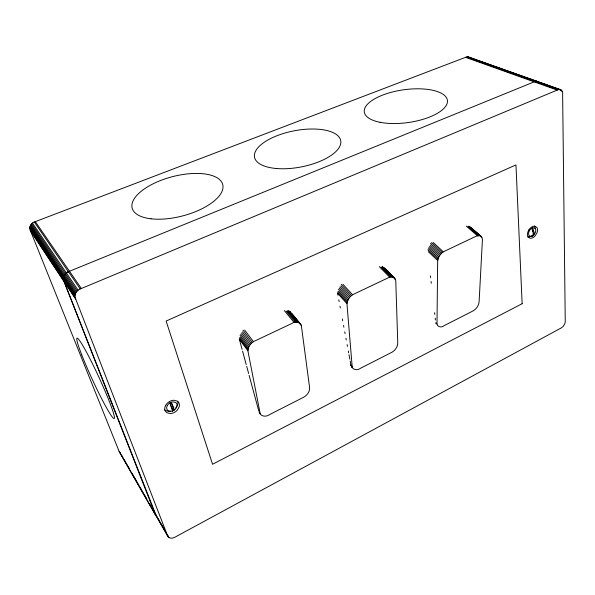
<?xml version="1.0" encoding="UTF-8"?>
<svg xmlns="http://www.w3.org/2000/svg" width="595" height="595" viewBox="0 0 595 595"><rect width="100%" height="100%" fill="white"/><g stroke="black" fill="none" stroke-linecap="round" stroke-linejoin="round"><path stroke-width="0.89" d="M393.645 277.449L390.789 276.98L388.595 277.634L354.865 293.647C350.038 295.425 346.216 300.728 347.13 305.956L352.039 365.055C351.325 369.815 357.439 371.027 360.392 368.32L390.484 352.999C394.723 351.228 398.256 346.699 397.735 341.954L395.757 280.49L394.388 277.977L383.864 267.564M156.909 516.43L155.459 514.898L119.327 451.895L30.523 230.897C28.262 227.149 31.349 222.433 35.313 221.645L466.294 57.053L467.655 56.815L469.47 57.425M260.193 413.674L248.331 353.095C246.687 347.733 251.001 342.177 255.939 340.444L291.654 323.568C295.261 320.564 302.111 322.319 301.62 327.689L309.474 386.609C310.568 391.488 306.618 396.173 302.312 397.929L269.609 414.581C266.196 417.251 260.699 416.664 259.16 412.216M119.134 451.255L167.745 536.177C169.322 539.256 173.606 538.267 175.904 536.66L561.368 327.867L563.138 326.447L564.826 323.739L565.25 321.657L562.632 94.389C563.465 91.258 560.155 87.896 557.203 90.083L534.161 81.857L69.429 271.268C65.16 272.272 61.605 277.329 64.015 281.517L155.459 514.898M69.555 271.327C65.286 272.324 61.731 277.382 64.141 281.576L156.336 516.021M480.113 235.732L476.387 236.103L445.439 250.8C440.731 252.607 437.303 257.717 437.637 262.774L437.02 322.059C435.785 326.395 441.2 328.455 444.093 325.673L471.865 311.535C476.03 309.742 479.228 305.339 479.168 300.743L482.448 239.22L481.452 236.661L469.016 226.137M167.745 536.177L75.729 299.084C73.274 294.741 76.993 289.572 81.366 288.493L557.203 90.083M175.793 407.962L177.652 404.645A7.78 5.868 -35.3 0 0 177.637 401.35M172.572 410.907C173.532 408.073 168.006 403.41 171.3 402.384C171.724 404.719 176.239 409.635 172.535 410.862L169.843 403.023M531.87 236.111C535.582 234.244 530.576 229.135 532.614 228.034L534.206 232.638L533.767 234.802L531.818 236.081L532.875 235.62M171.3 402.384L169.88 403.068M536.303 81.218L534.057 81.812L465.625 57.365M172.535 410.862L173.978 410.223L171.263 402.339M531.551 228.495L532.614 228.034M536.98 81.284L534.771 81.463L466.294 57.053M287.809 310.895L290.591 312.263M536.869 81.247L537.605 81.5M468.302 56.889L560.683 89.696M467.655 56.815L561.241 90.046M470.816 58.184L493.389 66.216M497.732 67.756L514.229 73.631M515.962 74.249L535.931 81.351M542.923 83.835L561.725 90.529M560.408 90.522L562.119 91.132M534.883 81.508L557.932 89.719M382.265 266.835L382.942 267.088M469.001 226.375L469.596 226.643M537.493 81.463L538.163 81.842M120.621 453.383L119.327 451.895M470.444 227.119L481.452 236.661M471.545 228.391L481.928 237.383M468.882 226.531L479.28 235.538M467.968 226.524L478.365 235.538M466.309 226.107L477.391 235.724M433.182 242.455L443.349 251.819M431.494 242.582L442.323 252.578M430.527 243.467L441.349 253.485M430.311 245.11L440.441 254.511M429.516 246.218L439.631 255.627M428.831 247.401L438.939 256.817M428.281 248.621L438.374 258.051M427.879 249.855L437.95 259.294M428.296 251.7L437.689 260.513M538.051 81.805L538.646 82.318M384.608 268.1L394.998 278.668M385.686 269.647L395.459 279.516M382.347 266.553L392.782 277.106M382.042 267.051L391.822 276.943M381.008 267.073L390.789 276.98M437.02 324.03L435.763 322.758L435.964 323.405M379.283 266.634L389.703 277.211M342.928 284.261L352.582 294.763M341.247 284.395L351.489 295.566M340.838 285.987L350.462 296.511M339.924 287.035L349.533 297.574M339.12 288.181L348.722 298.727M338.458 289.393L348.045 299.947M338.548 291.297L347.517 301.204M337.603 291.892L347.16 302.461M337.425 293.119L346.974 303.695M350.462 364.928L352.233 367.018M351.392 366.446L352.567 367.844M291.654 313.282L300.854 324.498M289.743 311.23L299.486 323.011M293.276 315.767L294.421 317.15M296.139 319.225L297.857 321.307M299.002 322.691L301.293 325.458M288.843 310.724L298.586 322.512M288.404 311.103L297.574 322.207M287.296 310.977L296.466 322.088M286.128 311.044L295.291 322.17M284.351 310.612L294.079 322.453M352.091 367.413L351.318 366.267M244.664 330.061L253.448 341.656M242.961 330.173L252.28 342.512M242.448 331.876L251.202 343.501M241.511 332.969L250.242 344.609M240.707 334.152L249.431 345.799M240.068 335.387L248.777 347.049M240.149 337.387L248.308 348.328M239.331 337.923L248.018 349.6M239.25 339.157L247.929 350.842M35.313 221.645L81.366 288.493M68.432 271.714L80.199 288.91M34.287 221.972L68.299 271.662M32.428 223.021L78.079 290.167M31.639 223.713L77.172 290.985M64.743 274.585L76.391 291.9M30.97 224.508L64.617 274.533M64.141 275.552L75.766 292.896M30.434 225.371L64.015 275.5M63.702 276.563L75.305 293.945M30.047 226.286L63.576 276.511M63.434 277.612L75.022 295.016M29.817 227.238L63.308 277.553M29.75 228.197L74.925 296.094M63.702 280.662L75.282 298.154M30.107 230.049L63.576 280.609M64.141 281.576L75.729 299.084M30.523 230.897L64.015 281.517M158.263 518.788L159.17 520.365M160.07 521.941L164.592 529.81M167.753 535.314L169.106 537.679M121.997 455.777L122.912 457.369M124.288 459.764L125.203 461.356M126.118 462.955L127.033 464.546M127.955 466.145L129.323 468.54M132.075 473.322L132.99 474.922M133.905 476.513L137.11 482.099M138.025 483.69L138.947 485.289M139.862 486.881L141.238 489.276M142.153 490.875L143.068 492.467M143.983 494.066L146.734 498.848M149.94 504.434L150.855 506.025M151.77 507.624L153.146 510.019M154.06 511.611L154.975 513.21M155.89 514.801L156.805 516.401M155.362 514.259L168.534 537.278M239.413 339.47L242.083 349.339M242.567 351.132L246.211 364.586M246.702 366.379L248.643 373.556M249.126 375.356L258.847 411.234M337.61 293.402L337.953 295.232M338.8 299.798L339.135 301.628M339.99 306.202L340.325 308.024M342.363 318.994L342.705 320.824M343.553 325.391L343.895 327.22M344.743 331.794L345.085 333.617M345.933 338.191L346.275 340.02M347.123 344.587L347.465 346.416M348.313 350.983L348.655 352.813M348.99 354.642L349.838 359.209M350.18 361.039L351.028 365.605M430.445 275.939L430.654 277.776M431.07 281.45L431.278 283.279M434.603 312.65L434.811 314.487M435.22 318.154L435.428 319.991M532.562 228.004L532.674 231.373M534.414 226.078A6.486 4.232 -58.7 0 1 535.173 228.51M530.353 236.423A6.664 4.351 -58.7 0 1 527.817 236.907M164.272 409.531A7.78 5.868 -35.2 0 0 165.455 410.557L168.764 411.376A7.988 6.024 -35.2 0 0 170.661 411.115M165.685 405.292L164.964 407.032A7.809 5.876 -35.3 0 0 166.957 412.737L170.267 413.547A8.018 6.032 -35.3 0 0 177.317 410.111L179.192 406.787A7.809 5.876 -35.3 0 0 177.273 401.089L173.971 400.234A8.018 6.032 -35.3 0 0 166.853 403.67L165.685 405.292M167.344 405.463L166.831 406.697A5.556 4.18 -35.3 0 0 168.236 410.751L170.594 411.331A5.705 4.291 -35.3 0 0 175.607 408.891L176.946 406.526A5.548 4.18 -35.3 0 0 175.57 402.465L173.219 401.87A5.69 4.284 -35.3 0 0 167.336 405.463M528.799 230.049L528.033 231.589A6.508 4.239 -58.6 0 0 528.241 237.108L530.16 238.223A6.686 4.351 -58.6 0 0 535.188 235.776L536.958 232.876A6.508 4.232 -58.6 0 0 536.787 227.357L534.875 226.219A6.679 4.351 -58.6 0 0 529.818 228.659L528.799 230.049M529.543 230.503L529 231.596A4.626 3.012 -58.6 0 0 529.148 235.523L530.517 236.312A4.753 3.094 -58.6 0 0 534.094 234.571L535.351 232.511A4.626 3.012 -58.6 0 0 535.225 228.584L533.864 227.781A4.745 3.087 -58.6 0 0 529.543 230.503M522.142 303.71L212.556 464.271L166.117 321.047L515.962 164.904L522.142 303.71M81.746 354.903A44.283 3.473 65.2 0 0 113.63 418.397A44.283 3.473 65.2 0 0 91.533 361.864A44.283 3.473 65.2 0 0 81.746 354.903M276.69 168.534A43.896 18.4 -10.9 0 0 340.853 141.722A43.896 18.4 -10.9 0 0 275.299 136.411A43.896 18.4 -10.9 0 0 276.69 168.534M151.033 218.804A46.797 20.275 -14.6 0 0 222.813 188.816A46.797 20.275 -14.6 0 0 158.471 181.356A46.797 20.275 -14.6 0 0 151.033 218.804M380.056 122.302A41.955 16.526 -8 0 0 447.024 103.716A41.955 16.526 -8 0 0 390.469 92.508A41.955 16.526 -8 0 0 380.056 122.302"/></g></svg>
